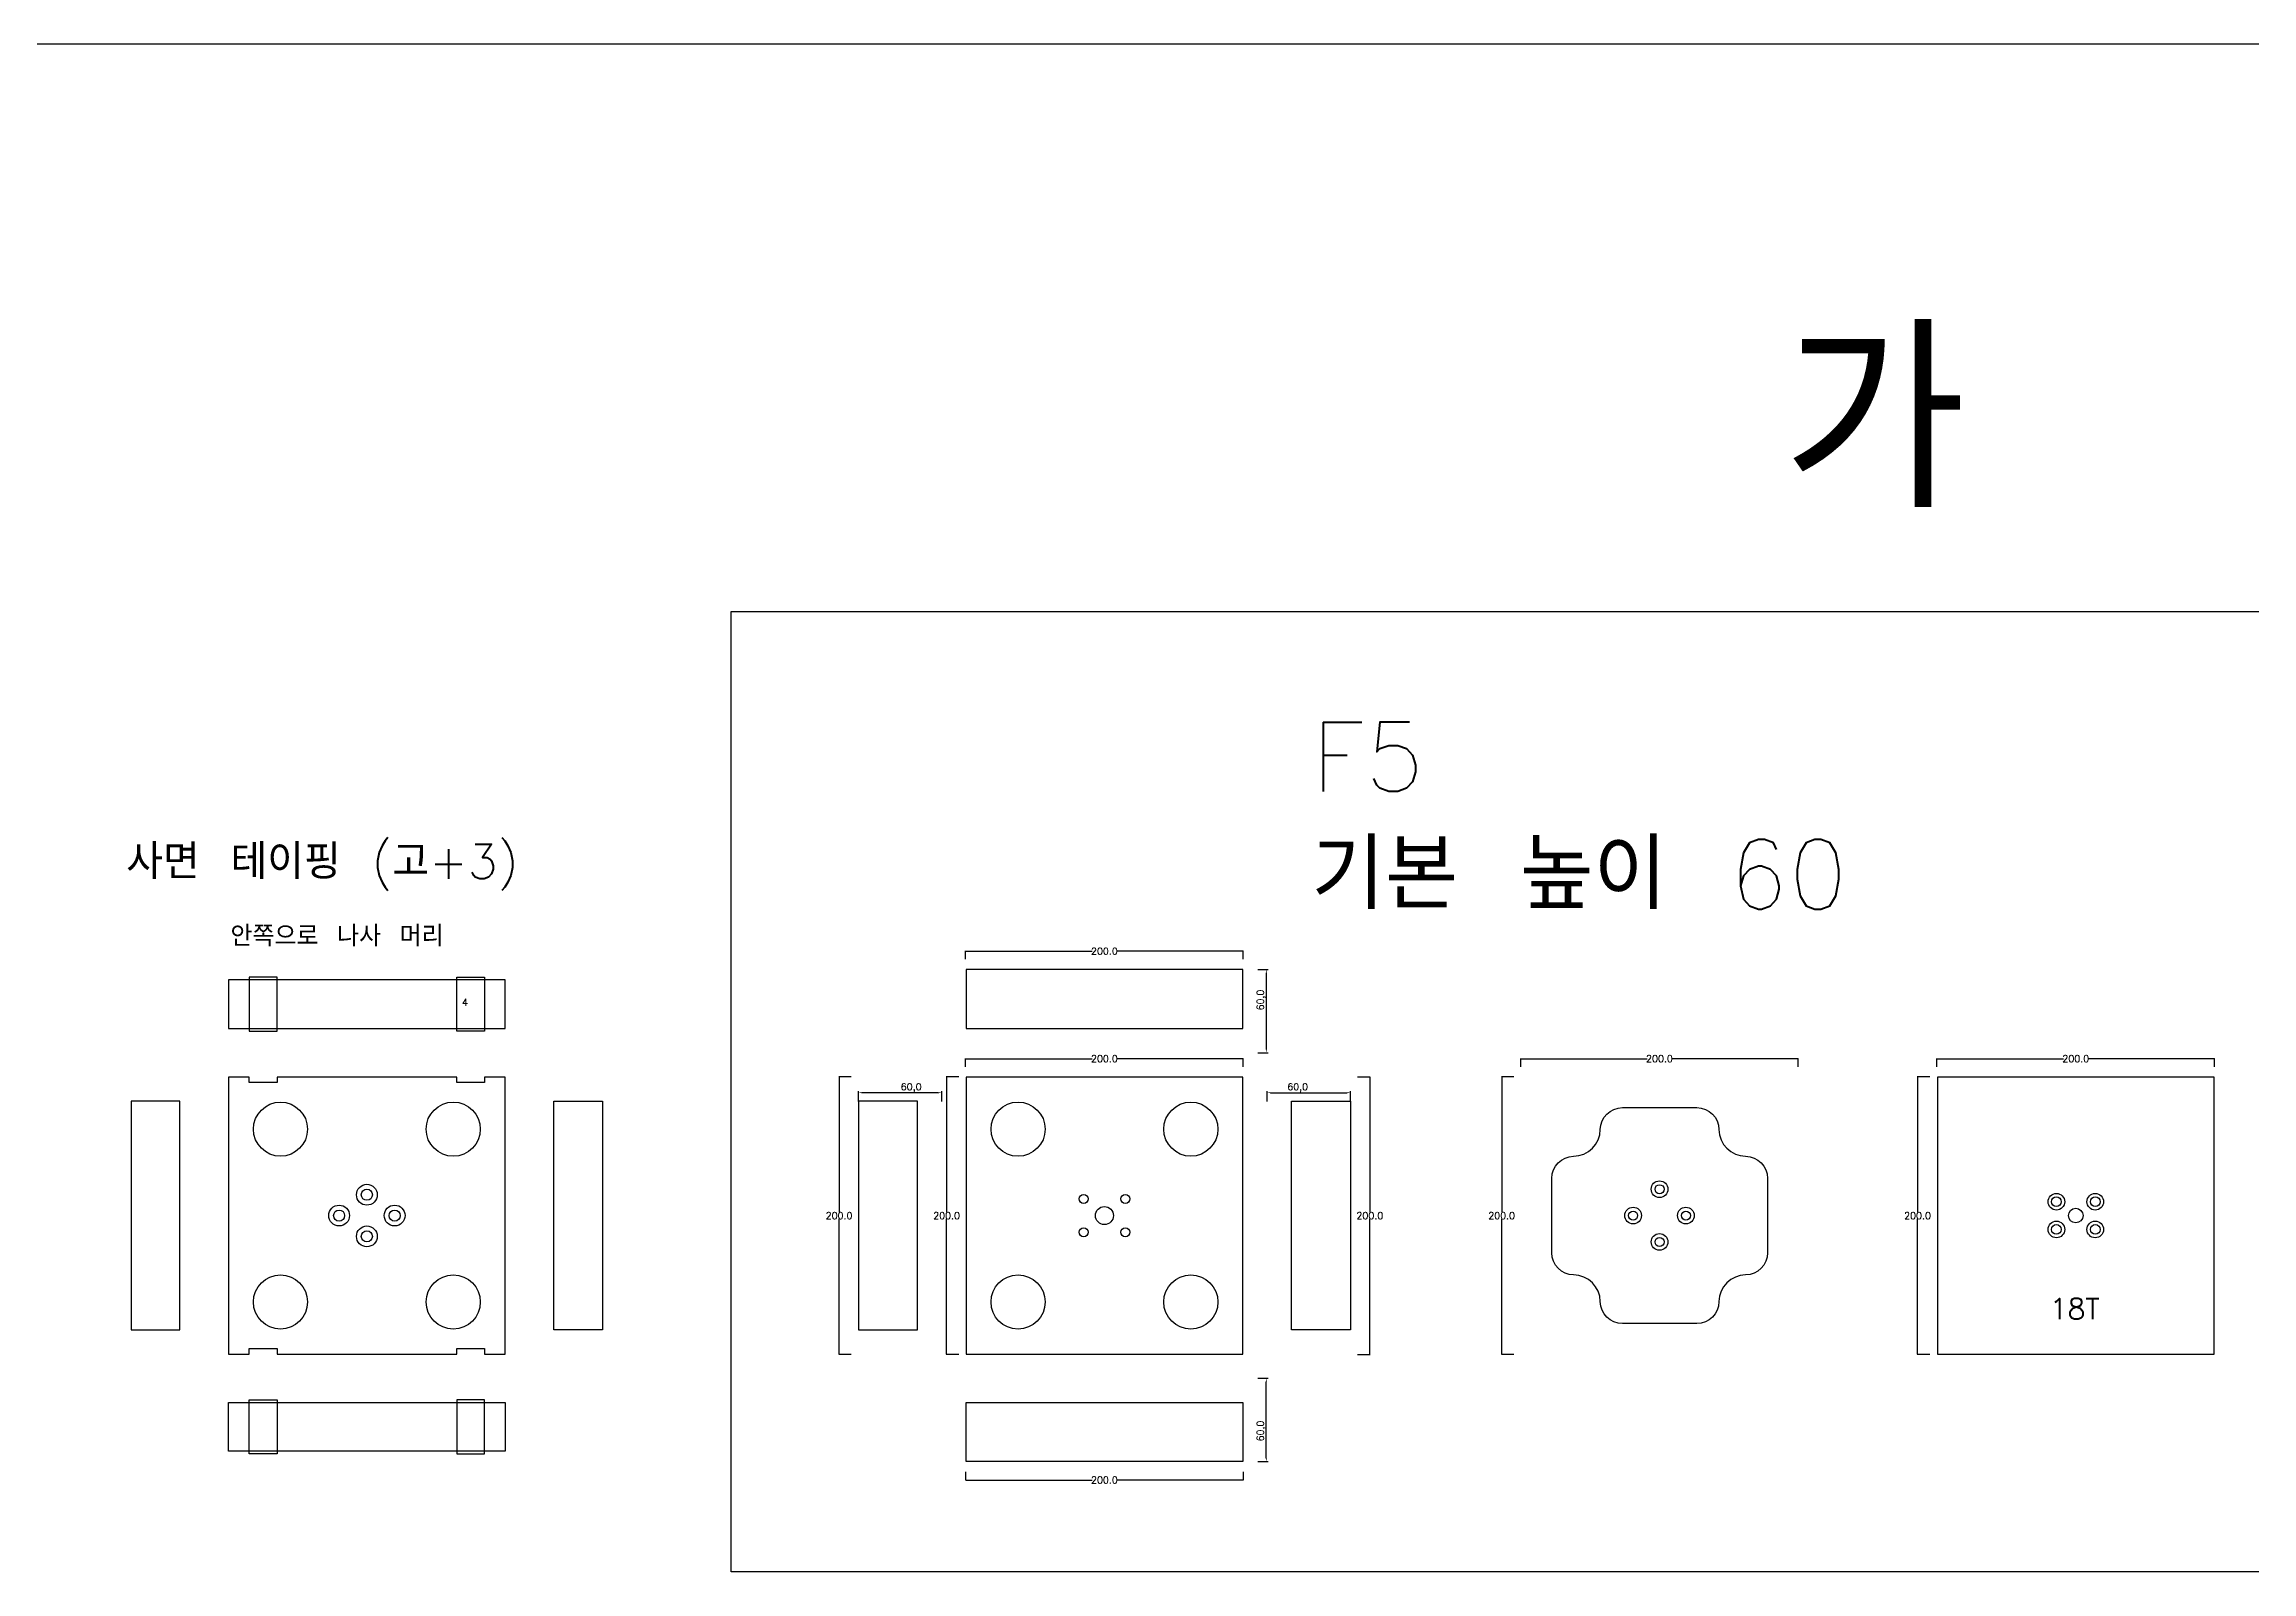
# Model space of a CAD drawing. Header units: millimetres. Extents: x -25 to 19775, y 172 to 9172.
# Drawn here: x 16657 to 18248, y 871 to 1972 of the extents above; entities that cross this region are included whole.
import ezdxf

# ---------------------------------------------------------------- set-up
doc = ezdxf.new("R2010")
doc.units = ezdxf.units.MM
for name, color, linetype in [('TEXT', 7, 'Continuous'), ('볼트 구멍', 7, 'Continuous'), ('치구', 7, 'Continuous'), ('치수', 7, 'Continuous')]:
    doc.layers.add(name, color=color, linetype=linetype)
doc.styles.get("Standard").update_dxf_attribs({"font": 'txt.shx', "bigfont": 'whgtxt.shx'})
doc.dimstyles.new('ISO-25', dxfattribs={"dimtxt": 2.5, "dimasz": 2.5, "dimexe": 1.25, "dimexo": 0.625, "dimtad": 1, "dimtxsty": 'Standard', "dimcen": 2.5, "dimadec": 0, "dimazin": 0, "dimtfac": 1, "dimtmove": 0, "dimatfit": 3, "dimfxl": 0, "dimarcsym": 0})
doc.dimstyles.get("Standard").update_dxf_attribs({"dimtxt": 7, "dimasz": 0.18, "dimexe": 0.18, "dimexo": 0.0625, "dimgap": 0.09, "dimtad": 0, "dimtih": 1, "dimtoh": 1, "dimdec": 1, "dimzin": 0, "dimdsep": 46, "dimtxsty": 'Standard', "dimcen": 0.09, "dimadec": 0, "dimazin": 0, "dimtfac": 1, "dimtdec": 1, "dimtofl": 0, "dimtmove": 0, "dimatfit": 3, "dimfxl": 0, "dimtolj": 1, "dimtzin": 0, "dimarcsym": 0})

# ---------------------------------------------------------------- blocks, each defined once
blk = doc.blocks.new('*D178')
at = {"layer": 'Defpoints', "color": 0}
for p in [(17531.2, 1305.2), (17531.2, 1245.2), (17538, 1245.2)]:
    blk.add_point(p, dxfattribs=at)
at = {"layer": '치수', "color": 0, "lineweight": -2}
for p, q in [((17531.8, 1305.2), (17539.3, 1305.2)), ((17538, 1302.7), (17538, 1247.7)), ((17531.8, 1245.2), (17539.3, 1245.2))]:
    blk.add_line(p, q, dxfattribs=at)
at = {"layer": '치수', "color": 0}
for points in [[(17537.6, 1302.7), (17538.4, 1302.7), (17538, 1305.2)], [(17537.6, 1247.7), (17538.4, 1247.7), (17538, 1245.2)]]:
    blk.add_solid(points, dxfattribs=at)
at = {"layer": '치수', "color": 0, "insert": (17534.5, 1283.2), "char_height": 5, "attachment_point": 5, "rotation": 90}
blk.add_mtext('60,0', dxfattribs=at)
blk = doc.blocks.new('*D184')
at = {"layer": 'Defpoints', "color": 0}
for p in [(17721.3, 1235), (17921.3, 1240.9), (17921.3, 1235)]:
    blk.add_point(p, dxfattribs=at)
at = {"layer": '치수', "color": 0, "lineweight": -2}
for p, q in [((17721.3, 1235.1), (17721.3, 1241.1)), ((17921.3, 1235.1), (17921.3, 1241.1)), ((17721.5, 1240.9), (17812.5, 1240.9)), ((17921.2, 1240.9), (17830.2, 1240.9))]:
    blk.add_line(p, q, dxfattribs=at)
at = {"layer": '치수', "color": 0}
for points in [[(17721.5, 1240.9), (17721.5, 1240.9), (17721.3, 1240.9)], [(17921.2, 1240.9), (17921.2, 1240.9), (17921.3, 1240.9)]]:
    blk.add_solid(points, dxfattribs=at)
at = {"layer": '치수', "color": 0, "insert": (17821.3, 1240.9), "char_height": 5, "attachment_point": 5}
blk.add_mtext('\\A1;200.0', dxfattribs=at)
blk = doc.blocks.new('*D185')
at = {"layer": 'Defpoints', "color": 0}
for p in [(17716.5, 1227.9), (17707.6, 1027.9), (17716.5, 1027.9)]:
    blk.add_point(p, dxfattribs=at)
at = {"layer": '치수', "color": 0, "lineweight": -2}
for p, q in [((17716.4, 1227.9), (17707.4, 1227.9)), ((17707.6, 1227.7), (17707.6, 1130.5)), ((17707.6, 1028.1), (17707.6, 1125.3)), ((17716.4, 1027.9), (17707.4, 1027.9))]:
    blk.add_line(p, q, dxfattribs=at)
at = {"layer": '치수', "color": 0}
for points in [[(17707.5, 1227.7), (17707.6, 1227.7), (17707.6, 1227.9)], [(17707.5, 1028.1), (17707.6, 1028.1), (17707.6, 1027.9)]]:
    blk.add_solid(points, dxfattribs=at)
at = {"layer": '치수', "color": 0, "insert": (17707.6, 1127.9), "char_height": 5, "attachment_point": 5}
blk.add_mtext('\\A1;200.0', dxfattribs=at)
blk = doc.blocks.new('*D186')
at = {"layer": 'Defpoints', "color": 0}
for p in [(17244.1, 1216.4), (17244.1, 1209.6), (17304.1, 1209.6)]:
    blk.add_point(p, dxfattribs=at)
at = {"layer": '치수', "color": 0, "lineweight": -2}
for p, q in [((17244.1, 1210.2), (17244.1, 1217.6)), ((17301.6, 1216.4), (17246.6, 1216.4)), ((17304.1, 1210.2), (17304.1, 1217.6))]:
    blk.add_line(p, q, dxfattribs=at)
at = {"layer": '치수', "color": 0}
for points in [[(17246.6, 1216.8), (17246.6, 1216), (17244.1, 1216.4)], [(17301.6, 1216.8), (17301.6, 1216), (17304.1, 1216.4)]]:
    blk.add_solid(points, dxfattribs=at)
at = {"layer": '치수', "color": 0, "insert": (17282.1, 1219.9), "char_height": 5, "attachment_point": 5}
blk.add_mtext('60,0', dxfattribs=at)
blk = doc.blocks.new('*D187')
at = {"layer": 'Defpoints', "color": 0}
for p in [(17538.6, 1209.6), (17598.6, 1216.4), (17598.6, 1209.6)]:
    blk.add_point(p, dxfattribs=at)
at = {"layer": '치수', "color": 0, "lineweight": -2}
for p, q in [((17538.6, 1210.2), (17538.6, 1217.6)), ((17541.1, 1216.4), (17596.1, 1216.4)), ((17598.6, 1210.2), (17598.6, 1217.6))]:
    blk.add_line(p, q, dxfattribs=at)
at = {"layer": '치수', "color": 0}
for points in [[(17541.1, 1216.8), (17541.1, 1216), (17538.6, 1216.4)], [(17596.1, 1216.8), (17596.1, 1216), (17598.6, 1216.4)]]:
    blk.add_solid(points, dxfattribs=at)
at = {"layer": '치수', "color": 0, "insert": (17560.6, 1219.9), "char_height": 5, "attachment_point": 5}
blk.add_mtext('60,0', dxfattribs=at)
blk = doc.blocks.new('*D188')
at = {"layer": 'Defpoints', "color": 0}
for p in [(17321.3, 1235), (17521.3, 1240.9), (17521.3, 1235)]:
    blk.add_point(p, dxfattribs=at)
at = {"layer": '치수', "color": 0, "lineweight": -2}
for p, q in [((17321.3, 1235.1), (17321.3, 1241.1)), ((17521.3, 1235.1), (17521.3, 1241.1)), ((17321.5, 1240.9), (17412.5, 1240.9)), ((17521.2, 1240.9), (17430.2, 1240.9))]:
    blk.add_line(p, q, dxfattribs=at)
at = {"layer": '치수', "color": 0}
for points in [[(17321.5, 1240.9), (17321.5, 1240.9), (17321.3, 1240.9)], [(17521.2, 1240.9), (17521.2, 1240.9), (17521.3, 1240.9)]]:
    blk.add_solid(points, dxfattribs=at)
at = {"layer": '치수', "color": 0, "insert": (17421.3, 1240.9), "char_height": 5, "attachment_point": 5}
blk.add_mtext('\\A1;200.0', dxfattribs=at)
blk = doc.blocks.new('*D189')
at = {"layer": 'Defpoints', "color": 0}
for p in [(17531.2, 1010.7), (17538, 1010.7), (17531.2, 950.7)]:
    blk.add_point(p, dxfattribs=at)
at = {"layer": '치수', "color": 0, "lineweight": -2}
for p, q in [((17531.8, 1010.7), (17539.3, 1010.7)), ((17538, 953.2), (17538, 1008.2)), ((17531.8, 950.7), (17539.3, 950.7))]:
    blk.add_line(p, q, dxfattribs=at)
at = {"layer": '치수', "color": 0}
for points in [[(17537.6, 1008.2), (17538.4, 1008.2), (17538, 1010.7)], [(17537.6, 953.2), (17538.4, 953.2), (17538, 950.7)]]:
    blk.add_solid(points, dxfattribs=at)
at = {"layer": '치수', "color": 0, "insert": (17534.5, 972.7), "char_height": 5, "attachment_point": 5, "rotation": 90}
blk.add_mtext('60,0', dxfattribs=at)
blk = doc.blocks.new('*D190')
at = {"layer": 'Defpoints', "color": 0}
for p in [(17321.3, 943.3), (17521.3, 943.3), (17521.3, 937.4)]:
    blk.add_point(p, dxfattribs=at)
at = {"layer": '치수', "color": 0, "lineweight": -2}
for p, q in [((17321.3, 943.2), (17321.3, 937.2)), ((17521.3, 943.2), (17521.3, 937.2)), ((17321.5, 937.4), (17412.5, 937.4)), ((17521.2, 937.4), (17430.2, 937.4))]:
    blk.add_line(p, q, dxfattribs=at)
at = {"layer": '치수', "color": 0}
for points in [[(17321.5, 937.5), (17321.5, 937.4), (17321.3, 937.4)], [(17521.2, 937.5), (17521.2, 937.4), (17521.3, 937.4)]]:
    blk.add_solid(points, dxfattribs=at)
at = {"layer": '치수', "color": 0, "insert": (17421.3, 937.4), "char_height": 5, "attachment_point": 5}
blk.add_mtext('\\A1;200.0', dxfattribs=at)
blk = doc.blocks.new('*D191')
at = {"layer": 'Defpoints', "color": 0}
for p in [(17239, 1227.9), (17230.1, 1027.9), (17239, 1027.9)]:
    blk.add_point(p, dxfattribs=at)
at = {"layer": '치수', "color": 0, "lineweight": -2}
for p, q in [((17238.9, 1227.9), (17229.9, 1227.9)), ((17230.1, 1227.7), (17230.1, 1130.5)), ((17230.1, 1028.1), (17230.1, 1125.3)), ((17238.9, 1027.9), (17229.9, 1027.9))]:
    blk.add_line(p, q, dxfattribs=at)
at = {"layer": '치수', "color": 0}
for points in [[(17230, 1227.7), (17230.1, 1227.7), (17230.1, 1227.9)], [(17230, 1028.1), (17230.1, 1028.1), (17230.1, 1027.9)]]:
    blk.add_solid(points, dxfattribs=at)
at = {"layer": '치수', "color": 0, "insert": (17230.1, 1127.9), "char_height": 5, "attachment_point": 5}
blk.add_mtext('\\A1;200.0', dxfattribs=at)
blk = doc.blocks.new('*D192')
at = {"layer": 'Defpoints', "color": 0}
for p in [(17603.7, 1227.9), (17603.7, 1027.9), (17612.6, 1027.9)]:
    blk.add_point(p, dxfattribs=at)
at = {"layer": '치수', "color": 0, "lineweight": -2}
for p, q in [((17603.8, 1227.9), (17612.8, 1227.9)), ((17612.6, 1227.7), (17612.6, 1130.5)), ((17612.6, 1028.1), (17612.6, 1125.3)), ((17603.8, 1027.9), (17612.8, 1027.9))]:
    blk.add_line(p, q, dxfattribs=at)
at = {"layer": '치수', "color": 0}
for points in [[(17612.6, 1227.7), (17612.7, 1227.7), (17612.6, 1227.9)], [(17612.6, 1028.1), (17612.7, 1028.1), (17612.6, 1027.9)]]:
    blk.add_solid(points, dxfattribs=at)
at = {"layer": '치수', "color": 0, "insert": (17612.6, 1127.9), "char_height": 5, "attachment_point": 5}
blk.add_mtext('\\A1;200.0', dxfattribs=at)
blk = doc.blocks.new('*D193')
at = {"layer": 'Defpoints', "color": 0}
for p in [(17316.5, 1227.9), (17307.6, 1027.9), (17316.5, 1027.9)]:
    blk.add_point(p, dxfattribs=at)
at = {"layer": '치수', "color": 0, "lineweight": -2}
for p, q in [((17316.4, 1227.9), (17307.4, 1227.9)), ((17307.6, 1227.7), (17307.6, 1130.5)), ((17307.6, 1028.1), (17307.6, 1125.3)), ((17316.4, 1027.9), (17307.4, 1027.9))]:
    blk.add_line(p, q, dxfattribs=at)
at = {"layer": '치수', "color": 0}
for points in [[(17307.5, 1227.7), (17307.6, 1227.7), (17307.6, 1227.9)], [(17307.5, 1028.1), (17307.6, 1028.1), (17307.6, 1027.9)]]:
    blk.add_solid(points, dxfattribs=at)
at = {"layer": '치수', "color": 0, "insert": (17307.6, 1127.9), "char_height": 5, "attachment_point": 5}
blk.add_mtext('\\A1;200.0', dxfattribs=at)
blk = doc.blocks.new('*D195')
at = {"layer": 'Defpoints', "color": 0}
for p in [(18021.3, 1235), (18221.3, 1240.9), (18221.3, 1235)]:
    blk.add_point(p, dxfattribs=at)
at = {"layer": '치수', "color": 0, "lineweight": -2}
for p, q in [((18021.3, 1235.1), (18021.3, 1241.1)), ((18221.3, 1235.1), (18221.3, 1241.1)), ((18021.5, 1240.9), (18112.5, 1240.9)), ((18221.2, 1240.9), (18130.2, 1240.9))]:
    blk.add_line(p, q, dxfattribs=at)
at = {"layer": '치수', "color": 0}
for points in [[(18021.5, 1240.9), (18021.5, 1240.9), (18021.3, 1240.9)], [(18221.2, 1240.9), (18221.2, 1240.9), (18221.3, 1240.9)]]:
    blk.add_solid(points, dxfattribs=at)
at = {"layer": '치수', "color": 0, "insert": (18121.3, 1240.9), "char_height": 5, "attachment_point": 5}
blk.add_mtext('\\A1;200.0', dxfattribs=at)
blk = doc.blocks.new('*D198')
at = {"layer": 'Defpoints', "color": 0}
for p in [(18016.2, 1227.9), (18007.3, 1027.9), (18016.2, 1027.9)]:
    blk.add_point(p, dxfattribs=at)
at = {"layer": '치수', "color": 0, "lineweight": -2}
for p, q in [((18016.1, 1227.9), (18007.1, 1227.9)), ((18007.3, 1227.7), (18007.3, 1130.5)), ((18007.3, 1028.1), (18007.3, 1125.3)), ((18016.1, 1027.9), (18007.1, 1027.9))]:
    blk.add_line(p, q, dxfattribs=at)
at = {"layer": '치수', "color": 0}
for points in [[(18007.3, 1227.7), (18007.3, 1227.7), (18007.3, 1227.9)], [(18007.3, 1028.1), (18007.3, 1028.1), (18007.3, 1027.9)]]:
    blk.add_solid(points, dxfattribs=at)
at = {"layer": '치수', "color": 0, "insert": (18007.3, 1127.9), "char_height": 5, "attachment_point": 5}
blk.add_mtext('\\A1;200.0', dxfattribs=at)
blk = doc.blocks.new('*D210')
at = {"layer": 'Defpoints', "color": 0}
for p in [(17321.3, 1312.5), (17521.3, 1318.4), (17521.3, 1312.5)]:
    blk.add_point(p, dxfattribs=at)
at = {"layer": '치수', "color": 0, "lineweight": -2}
for p, q in [((17321.3, 1312.6), (17321.3, 1318.6)), ((17321.5, 1318.4), (17412.5, 1318.4)), ((17521.2, 1318.4), (17430.2, 1318.4)), ((17521.3, 1312.6), (17521.3, 1318.6))]:
    blk.add_line(p, q, dxfattribs=at)
at = {"layer": '치수', "color": 0}
for points in [[(17321.5, 1318.4), (17321.5, 1318.4), (17321.3, 1318.4)], [(17521.2, 1318.4), (17521.2, 1318.4), (17521.3, 1318.4)]]:
    blk.add_solid(points, dxfattribs=at)
at = {"layer": '치수', "color": 0, "insert": (17421.3, 1318.4), "char_height": 5, "attachment_point": 5}
blk.add_mtext('\\A1;200.0', dxfattribs=at)

msp = doc.modelspace()

# ---------------------------------------------------------------- linework, layer by layer
at = {"layer": 'TEXT', "color": 6}
msp.add_line((19775.462, 1971.825), (-24.538, 1971.825), dxfattribs=at)
msp.add_lwpolyline([(17152.407, 1563.104), (18275.066, 1563.104), (18275.066, 871.243), (17152.407, 871.243)], close=True, dxfattribs=at)
at = {"layer": '볼트 구멍', "color": 2}
for centre in [(16889.821, 1142.912), (16869.821, 1127.912), (16909.821, 1127.912), (16889.821, 1112.912)]:
    msp.add_circle(centre, 7.5, dxfattribs=at)
at = {"layer": '볼트 구멍', "color": 3}
for centre, radius in [((16889.821, 1142.912), 4), ((17821.35, 1146.912), 3.25), ((16869.821, 1127.912), 4), ((16909.821, 1127.912), 4), ((17406.35, 1139.912), 3.25), ((17421.35, 1127.912), 6.5), ((17436.35, 1139.912), 3.25), ((17802.35, 1127.912), 3.25), ((17840.35, 1127.912), 3.25), ((18107.35, 1137.912), 3.5), ((18121.35, 1127.912), 5.25), ((18135.35, 1137.912), 3.5), ((16889.821, 1112.912), 4), ((17406.35, 1115.912), 3.25), ((17436.35, 1115.912), 3.25), ((18107.35, 1117.912), 3.5), ((18135.35, 1117.912), 3.5), ((17821.35, 1108.912), 3.25)]:
    msp.add_circle(centre, radius, dxfattribs=at)
at = {"layer": '볼트 구멍', "color": 6}
for centre in [(17821.35, 1146.912), (17802.35, 1127.912), (17840.35, 1127.912), (18107.35, 1137.912), (18135.35, 1137.912), (17821.35, 1108.912), (18107.35, 1117.912), (18135.35, 1117.912)]:
    msp.add_circle(centre, 6, dxfattribs=at)
at = {"layer": '치구'}
for points in [[(17521.1, 1262.662), (17521.1, 1305.162), (17321.6, 1305.162), (17321.6, 1262.662)], [(16790.071, 1262.662), (16989.571, 1262.662), (16989.571, 1297.662), (16790.071, 1297.662)], [(16790.071, 1028.162), (16805.071, 1028.162), (16805.071, 1032.162), (16825.071, 1032.162), (16825.071, 1028.162), (16954.571, 1028.162), (16954.571, 1032.162), (16974.571, 1032.162), (16974.571, 1028.162), (16989.571, 1028.162), (16989.571, 1227.662), (16974.571, 1227.662), (16974.571, 1223.662), (16954.571, 1223.662), (16954.571, 1227.662), (16825.071, 1227.662), (16825.071, 1223.662), (16805.071, 1223.662), (16805.071, 1227.662), (16790.071, 1227.662)], [(17321.6, 1227.662), (17321.6, 1028.162), (17521.1, 1028.162), (17521.1, 1227.662)], [(18021.6, 1227.662), (18021.6, 1028.162), (18221.1, 1028.162), (18221.1, 1227.662)], [(16755.071, 1210.262), (16720.071, 1210.262), (16720.071, 1045.562), (16755.071, 1045.562)], [(17024.571, 1210.262), (17059.571, 1210.262), (17059.571, 1045.562), (17024.571, 1045.562)], [(17286.6, 1210.262), (17244.1, 1210.262), (17244.1, 1045.562), (17286.6, 1045.562)], [(17556.1, 1210.262), (17598.6, 1210.262), (17598.6, 1045.562), (17556.1, 1045.562)], [(16790.071, 993.162), (16989.571, 993.162), (16989.571, 958.162), (16790.071, 958.162)], [(17521.1, 993.162), (17521.1, 950.662), (17321.6, 950.662), (17321.6, 993.162)]]:
    msp.add_lwpolyline(points, close=True, dxfattribs=at)
at = {"layer": '치구', "color": 1}
for points in [[(16805.071, 1260.662), (16825.071, 1260.662), (16825.071, 1299.66), (16805.071, 1299.66)], [(16974.571, 1260.662), (16954.571, 1260.662), (16954.571, 1299.66), (16974.571, 1299.66)], [(16805.071, 995.162), (16825.071, 995.162), (16825.071, 956.165), (16805.071, 956.165)], [(16974.571, 995.162), (16954.571, 995.162), (16954.571, 956.165), (16974.571, 956.165)]]:
    msp.add_lwpolyline(points, close=True, dxfattribs=at)
at = {"layer": '치구'}
msp.add_lwpolyline([(17778.698, 1189.887, -0.41009416), (17794.696, 1205.662), (17848.203, 1205.662, -0.41009416), (17864.201, 1189.887, 0.40598664), (17883.425, 1170.664, -0.41009416), (17899.2, 1154.666), (17899.2, 1101.159, -0.41009416), (17883.425, 1085.16, 0.40598664), (17864.201, 1065.937, -0.41009416), (17848.203, 1050.162), (17794.696, 1050.162, -0.41009416), (17778.698, 1065.937, 0.40598664), (17759.474, 1085.16, -0.41009416), (17743.7, 1101.159), (17743.7, 1154.666, -0.41009416), (17759.474, 1170.664, 0.40598664)], format="xyb", close=True, dxfattribs=at)
for centre in [(16827.571, 1190.162), (16952.071, 1190.162), (17359.1, 1190.162), (17483.6, 1190.162), (16827.571, 1065.662), (16952.071, 1065.662), (17359.1, 1065.662), (17483.6, 1065.662)]:
    msp.add_circle(centre, 19.5, dxfattribs=at)

# ---------------------------------------------------------------- texts
at = {"layer": 'TEXT', "linetype": 'Continuous'}
for s, height, p in [('가   우', 125, (17910.051, 1637.859)), ('사면 테이핑 (고+3)', 25, (16716.424, 1370.43))]:
    msp.add_text(s, height=height, dxfattribs=at).set_placement(p)
at = {"layer": 'TEXT'}
for s, p in [('F5', (17570.514, 1433.332)), ('기본 높이 60', (17570.514, 1348.745))]:
    msp.add_text(s, height=50, dxfattribs=at).set_placement(p)
at = {"layer": 'TEXT', "color": 1}
for s, height, p in [('안쪽으로 나사 머리', 15, (16791.475, 1321.839)), ('4', 5, (16958.383, 1278.964)), ('18T', 15, (18102.512, 1053.264))]:
    msp.add_text(s, height=height, dxfattribs=at).set_placement(p)

# ---------------------------------------------------------------- dimensions: what is measured, and where the dimension line sits
at = {"layer": '치수', "color": 4}
for base, p1, p2, picture, middle in [((17521.35, 1318.403), (17321.35, 1312.519), (17521.35, 1312.519), '*D210', (17421.35, 1318.403)), ((17521.35, 1240.903), (17321.35, 1235.019), (17521.35, 1235.019), '*D188', (17421.35, 1240.903)), ((17921.35, 1240.903), (17721.35, 1235.019), (17921.35, 1235.019), '*D184', (17821.35, 1240.903)), ((18221.35, 1240.903), (18021.35, 1235.019), (18221.35, 1235.019), '*D195', (18121.35, 1240.903)), ((17521.35, 937.422), (17321.35, 943.305), (17521.35, 943.305), '*D190', (17421.35, 937.422))]:
    dim = msp.add_linear_dim(base=base, p1=p1, p2=p2, dimstyle='Standard', override={"dimtxt": 5}, dxfattribs=at)
    dim.commit()
    dim.dimension.update_dxf_attribs({"geometry": picture, "text_midpoint": middle})
for base, p1, p2, angle, picture, middle in [((17538.001, 1245.162), (17531.225, 1305.162), (17531.225, 1245.162), 270, '*D178', (17538.001, 1283.162)), ((17244.1, 1216.389), (17304.1, 1209.612), (17244.1, 1209.612), 180, '*D186', (17282.1, 1216.389)), ((17538.001, 1010.662), (17531.225, 950.662), (17531.225, 1010.662), 90, '*D189', (17538.001, 972.662))]:
    dim = msp.add_linear_dim(base=base, p1=p1, p2=p2, angle=angle, dimstyle='ISO-25', override={"dimtxt": 5, "dimdec": 1, "dimzin": 0, "dimtdec": 1}, dxfattribs=at)
    dim.commit()
    dim.dimension.update_dxf_attribs({"geometry": picture, "text_midpoint": middle, "dimtype": 160})
for base, p1, p2, picture, middle in [((17230.053, 1027.912), (17238.958, 1227.912), (17238.958, 1027.912), '*D191', (17230.053, 1127.912)), ((17307.553, 1027.912), (17316.458, 1227.912), (17316.458, 1027.912), '*D193', (17307.553, 1127.912)), ((17612.646, 1027.912), (17603.741, 1227.912), (17603.741, 1027.912), '*D192', (17612.646, 1127.912)), ((17707.553, 1027.912), (17716.458, 1227.912), (17716.458, 1027.912), '*D185', (17707.553, 1127.912)), ((18007.303, 1027.912), (18016.208, 1227.912), (18016.208, 1027.912), '*D198', (18007.303, 1127.912))]:
    dim = msp.add_linear_dim(base=base, p1=p1, p2=p2, angle=90, dimstyle='Standard', override={"dimtxt": 5}, dxfattribs=at)
    dim.commit()
    dim.dimension.update_dxf_attribs({"geometry": picture, "text_midpoint": middle})
dim = msp.add_linear_dim(base=(17598.6, 1216.389), p1=(17538.6, 1209.612), p2=(17598.6, 1209.612), dimstyle='ISO-25', override={"dimtxt": 5, "dimdec": 1, "dimzin": 0, "dimtdec": 1}, dxfattribs=at)
dim.commit()
dim.dimension.update_dxf_attribs({"geometry": '*D187', "text_midpoint": (17560.6, 1216.389), "dimtype": 160})

doc.saveas('drawing.dxf')
